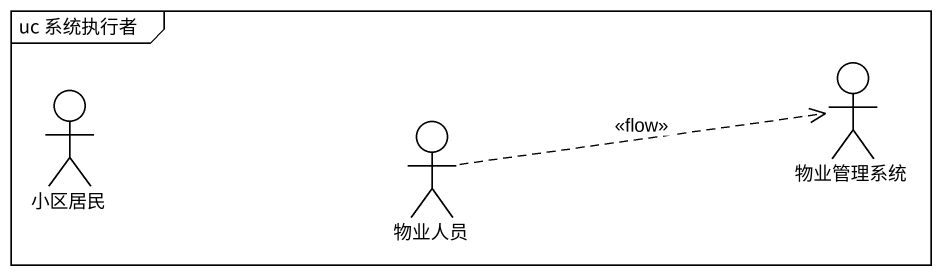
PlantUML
@startuml
mainframe uc 系统执行者
actor 小区居民
actor 物业人员
actor 物业管理系统
物业人员 .right.> 物业管理系统 : <<flow>>
@enduml
